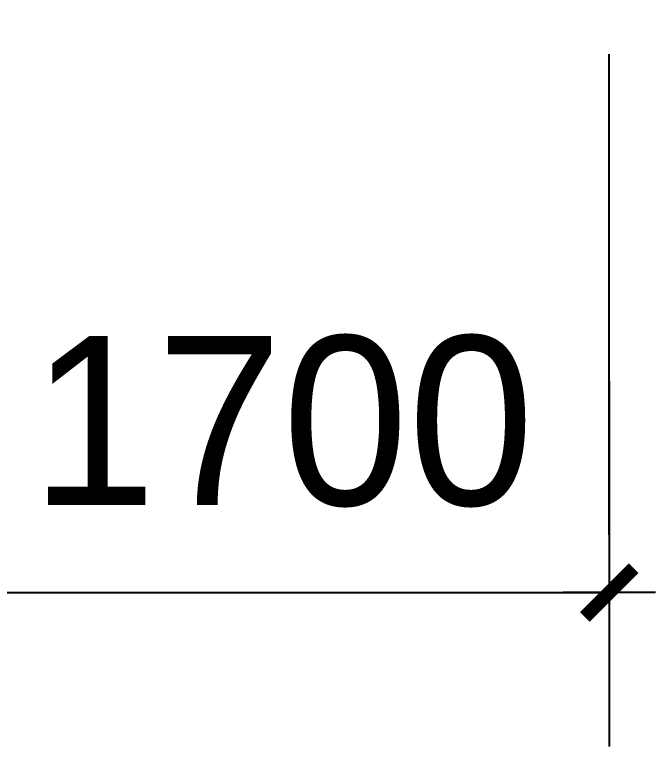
# Model space of a CAD drawing. Extents: x 31132 to 885236, y 345273 to 1212165.
# Drawn here: x 203943 to 204776, y 541618 to 542570 of the extents above; entities that cross this region are included whole.
import ezdxf

# ---------------------------------------------------------------- set-up
doc = ezdxf.new("R2010")
doc.units = 0
doc.header["$LTSCALE"] = 1000
doc.linetypes.add('CENTER', pattern=[2, 1.25, -0.25, 0.25, -0.25])
doc.layers.get('0').update_dxf_attribs({"linetype": 'CONTINUOUS'})
doc.layers.get('Defpoints').update_dxf_attribs({"linetype": 'CONTINUOUS'})
doc.layers.add('AXIS', color=253, linetype='CENTER')
doc.layers.add('轴线标注', color=7, linetype='CONTINUOUS')
doc.styles.add('STYLE1', font='')
doc.styles.get('STYLE1').set_extended_font_data('Structure Fonts')
doc.dimstyles.new('副本 DIM200', dxfattribs={"dimtxt": 220, "dimasz": 0.3, "dimexe": 200, "dimexo": 200, "dimgap": 100, "dimtad": 1, "dimdec": 0, "dimlfac": 2, "dimzin": 0, "dimdsep": 46, "dimtxsty": 'STYLE1', "dimblk": 'Studio2', "dimcen": 0, "dimdle": 200, "dimclrd": 6, "dimclre": 6, "dimclrt": 7, "dimazin": 0, "dimtfac": 1, "dimtdec": 0, "dimtix": 1, "dimtmove": 2, "dimatfit": 3, "dimldrblk": 'Studio2', "dimfxl": 200, "dimtolj": 1, "dimtzin": 0, "dimarcsym": 0})

# ---------------------------------------------------------------- blocks, each defined once
blk = doc.blocks.new('Studio2')
blk.add_line((-200, 0), (200, 0))
blk.add_lwpolyline([(-106.1, -106.1, 60, 60, 0), (106.1, 106.1, 100, 100, 0)], format="xyseb")
blk = doc.blocks.new('*D2025')
at = {"layer": 'Defpoints', "color": 0, "transparency": 16777216}
for p in [(203865.94, 542293.16), (204715.94, 542293.16), (204715.94, 541818.16)]:
    blk.add_point(p, dxfattribs=at)
at = {"layer": '轴线标注', "color": 6, "lineweight": -2, "transparency": 16777216}
for p, q in [((203865.94, 542093.16), (203865.94, 541618.16)), ((204715.94, 542093.16), (204715.94, 541618.16)), ((203865.64, 541818.16), (203865.34, 541818.16)), ((203865.94, 541818.16), (204715.94, 541818.16)), ((204716.24, 541818.16), (204716.54, 541818.16))]:
    blk.add_line(p, q, dxfattribs=at)
at = {"layer": '轴线标注', "color": 6, "lineweight": -2, "transparency": 16777216, "xscale": 0.3, "yscale": 0.3, "zscale": 0.3}
blk.add_blockref('Studio2', (203865.94, 541818.16), dxfattribs=at)
at = {"layer": '轴线标注', "color": 6, "lineweight": -2, "transparency": 16777216, "xscale": 0.3, "yscale": 0.3, "zscale": 0.3, "rotation": 180}
blk.add_blockref('Studio2', (204715.94, 541818.16), dxfattribs=at)
at = {"layer": '轴线标注', "color": 7, "transparency": 16777216, "insert": (204290.94, 542040.31), "char_height": 220, "attachment_point": 5, "style": 'STYLE1'}
blk.add_mtext('\\A1;1700', dxfattribs=at)

msp = doc.modelspace()

# ---------------------------------------------------------------- linework, layer by layer
at = {"layer": 'AXIS', "ltscale": 0.5}
msp.add_line((204715.94, 541893.16), (204715.94, 564593.16), dxfattribs=at)

# ---------------------------------------------------------------- dimensions: what is measured, and where the dimension line sits
at = {"layer": '轴线标注'}
dim = msp.add_linear_dim(base=(204715.94, 541818.16), p1=(203865.94, 542293.16), p2=(204715.94, 542293.16), dimstyle='副本 DIM200', dxfattribs=at)
dim.commit()
dim.dimension.update_dxf_attribs({"geometry": '*D2025', "text_midpoint": (204290.94, 542040.31)})

doc.saveas('drawing.dxf')
